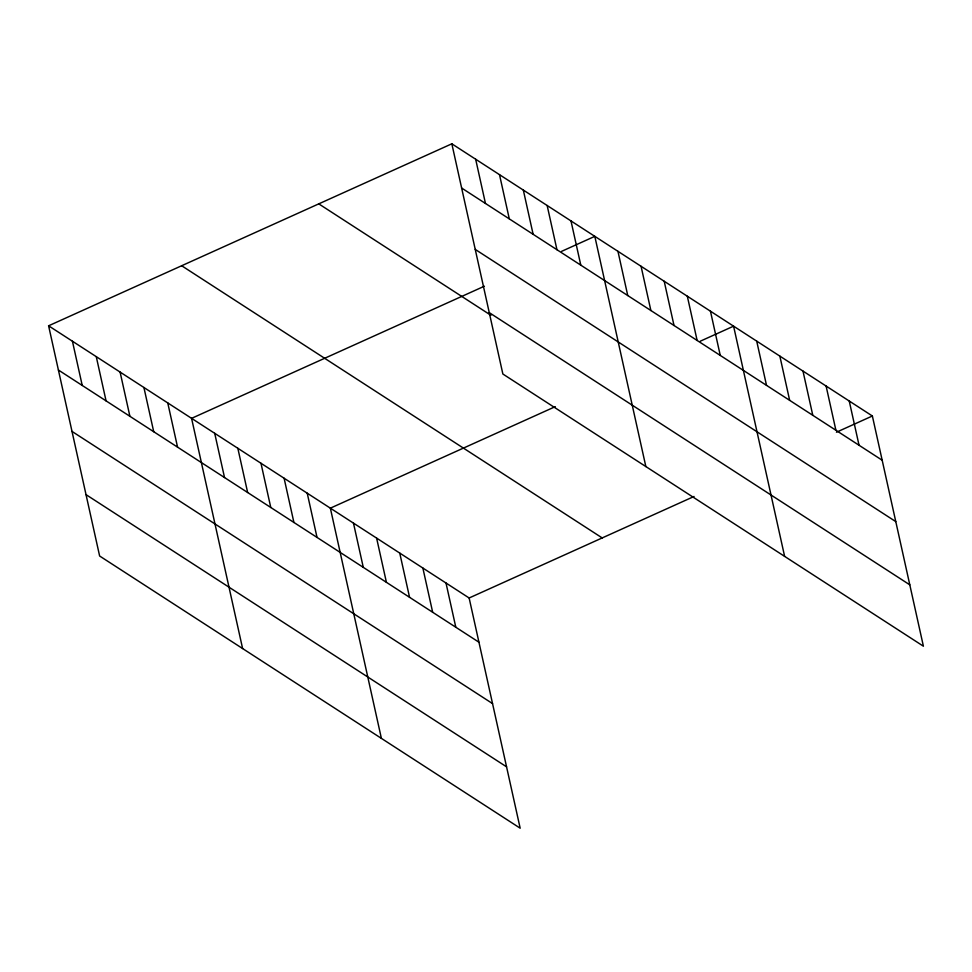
<?xml version="1.0" encoding="UTF-8"?>
<svg xmlns="http://www.w3.org/2000/svg" width="972" height="972" viewBox="0 0 972 972"><rect width="100%" height="100%" fill="white"/><g stroke="black" fill="none" stroke-linecap="round" stroke-linejoin="round"><path stroke-width="1.46" d="M48.6 325.802L469.136 597.987L520.166 828.193L99.63 556.008L48.6 325.802L451.834 143.807L872.37 415.992L923.4 646.198L502.864 374.013L451.834 143.807M484.372 286.205L191.581 418.349L242.611 648.555M561.549 251.371L594.815 236.354L645.845 466.56M555.279 406.648L330.358 508.162L381.389 738.368M700.326 341.184L733.593 326.167L784.623 556.373M469.136 597.987L694.057 496.473M836.442 432.212L872.37 415.992M461.639 188.033L882.175 460.218M475.247 249.415L895.771 521.6M489.268 312.644L909.792 584.828M318.767 203.865L490.957 315.317M181.667 265.745L602.203 537.929M58.405 370.028L478.941 642.213M72.013 431.41L492.549 703.594M86.034 494.639L506.558 766.823M849.236 401.023L859.041 445.249M826.103 386.054L835.908 430.28M802.981 371.085L812.786 415.311M779.848 356.117L789.653 400.343M756.714 341.148L766.519 385.374M710.459 311.198L720.264 355.436M687.326 296.229L697.131 340.467M664.204 281.26L674.009 325.486M641.07 266.292L650.876 310.518M617.949 251.323L627.754 295.549M570.989 220.923L580.794 265.162M547.151 205.505L556.956 249.731M523.325 190.075L533.13 234.313M499.499 174.656L509.304 218.882M475.66 159.238L485.465 203.464M446.002 583.018L455.807 627.244M422.869 568.049L432.674 612.275M399.747 553.08L409.552 597.306M376.614 538.111L386.419 582.337M353.48 523.143L363.285 567.369M307.225 493.193L317.03 537.431M284.103 478.224L293.909 522.462M260.97 463.255L270.775 507.481M237.836 448.286L247.641 492.512M214.715 433.318L224.52 477.544M167.755 402.918L177.56 447.156M143.917 387.5L153.722 431.726M120.091 372.069L129.896 416.308M96.264 356.651L106.07 400.877M72.426 341.233L82.231 385.459"/></g></svg>
